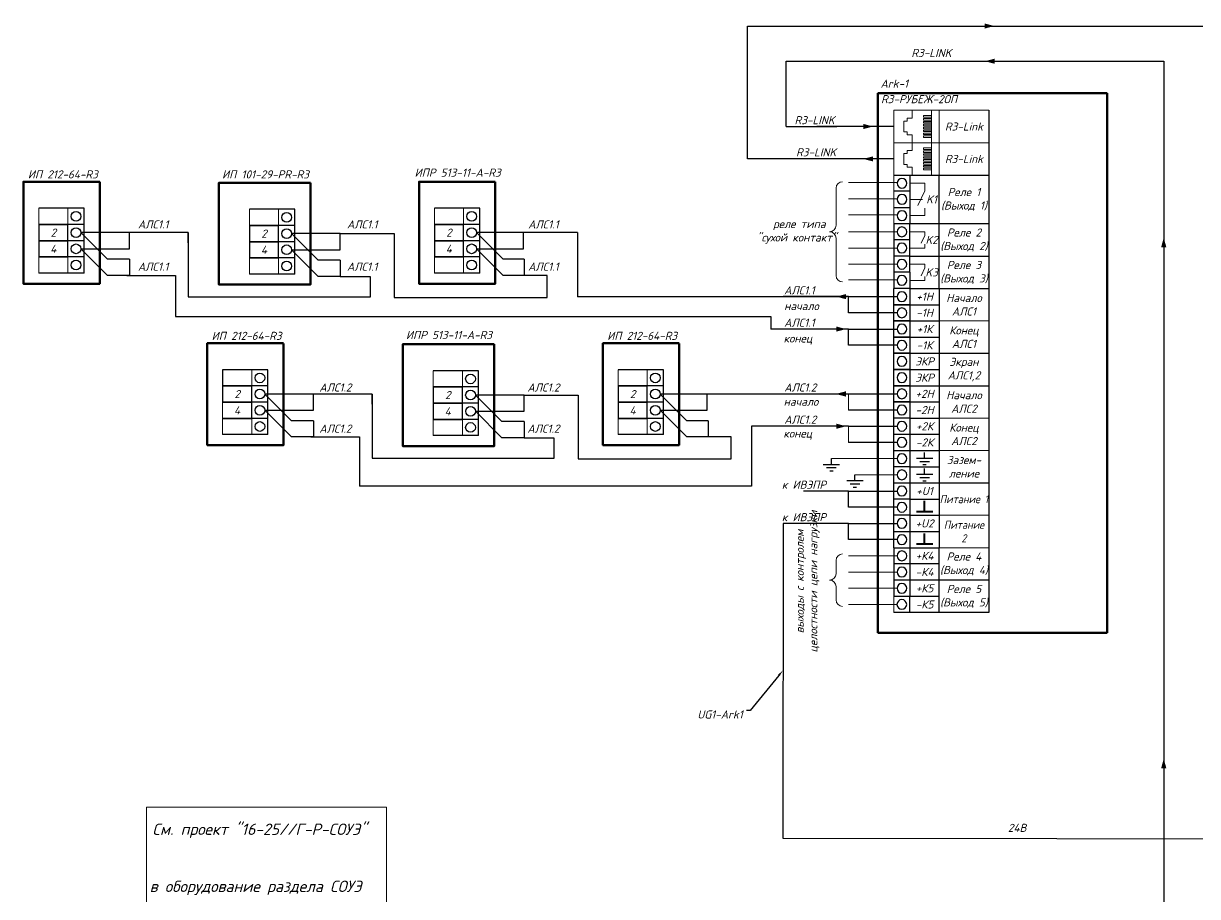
# Model space of a CAD drawing. Header units: millimetres. Extents: x -352922 to 707789, y -273589 to 355472.
# Drawn here: x 630600 to 666815, y -170007 to -143061 of the extents above; entities that cross this region are included whole.
import ezdxf
from ezdxf import colors
from ezdxf.entities.mleader import LeaderData, LeaderLine
from ezdxf.enums import TextEntityAlignment as Align
from ezdxf.math import Vec2, Vec3

# ---------------------------------------------------------------- set-up
doc = ezdxf.new("R2010")
doc.units = ezdxf.units.MM
doc.header["$LTSCALE"] = 0.5
doc.layers.get('0').update_dxf_attribs({"lineweight": 18})
doc.layers.add('00_RS485', color=30, linetype='Continuous')
for name, color, linetype, lineweight in [('13 СС_СОТС линии', 5, 'Continuous', 25), ('13_text', 250, 'Continuous', 15), ('Схемы подключ', 7, 'Continuous', 15)]:
    doc.layers.add(name, color=color, linetype=linetype, lineweight=lineweight)
doc.styles.add('ISOCPEUR', font='isocpeui.ttf', dxfattribs={"height": 250})
doc.linetypes.add('ограждение1', pattern='A,0.25,-0.1,[133,ltypeshp.shx,S=0.1,R=0,X=-0.1,Y=0],-0.1,1', length=1.45)

# ---------------------------------------------------------------- blocks, each defined once
blk = doc.blocks.new('разьем')
for p, q in [((0, -1000), (0, 0)), ((-753, -332), (-854, -332)), ((-854, -668), (-854, -333)), ((-600, -242), (-753, -242)), ((-753, -242), (-753, -332)), ((-600, 0), (-600, -242)), ((-254, -210), (-254, -163)), ((0, -163), (-254, -163)), ((0, -210), (-254, -210)), ((-254, -299), (-254, -253)), ((0, -253), (-254, -253)), ((0, -299), (-254, -299)), ((-254, -389), (-254, -343)), ((0, -343), (-254, -343)), ((-753, -668), (-854, -668)), ((-753, -758), (-753, -668)), ((0, -389), (-254, -389)), ((-254, -479), (-254, -432)), ((0, -432), (-254, -432)), ((0, -479), (-254, -479)), ((-254, -568), (-254, -522)), ((0, -522), (-254, -522)), ((0, -568), (-254, -568)), ((-254, -658), (-254, -612)), ((0, -612), (-254, -612)), ((0, -658), (-254, -658)), ((-254, -748), (-254, -701)), ((0, -701), (-254, -701)), ((-600, -758), (-753, -758)), ((-600, -1000), (-600, -758)), ((0, -748), (-254, -748)), ((-254, -838), (-254, -791)), ((0, -791), (-254, -791)), ((0, -838), (-254, -838))]:
    blk.add_line(p, q)

msp = doc.modelspace()

# ---------------------------------------------------------------- linework, layer by layer
at = {"transparency": 33554687}
for p, q in [((660375.01014, -145741.9103), (657444.54802, -145741.9103)), ((657444.54802, -146741.9103), (657444.54802, -145741.9103)), ((658845.48358, -147741.9103), (658845.48358, -145741.9103)), ((658672.10283, -146741.9103), (658012.53661, -146741.9103)), ((658845.48358, -146741.9103), (660374.81379, -146742.2105)), ((657444.74431, -149241.9103), (657444.54802, -147741.9103)), ((657548.8538, -147969.72631), (656048.8538, -147969.72631)), ((657947.20429, -147991.9103), (658405.68029, -147991.9103)), ((658405.68029, -148224.25041), (658405.68029, -147991.9103)), ((657548.8538, -148469.72631), (656048.8538, -148469.72631)), ((658405.68029, -148224.25041), (658183.3509, -148681.59415)), ((657947.20429, -148491.9103), (658327.01078, -148491.9103)), ((658405.68029, -148991.9103), (658405.68029, -148759.5702)), ((657548.8538, -148969.72631), (656048.8538, -148969.72631)), ((657947.20429, -148991.9103), (658405.68029, -148991.9103)), ((657545.87671, -149491.50207), (656045.87671, -149491.50207)), ((657945.87616, -149491.9103), (658404.35215, -149491.9103)), ((658404.35215, -149608.08036), (658404.35215, -149491.9103)), ((658404.35215, -149608.08036), (658288.40079, -149846.59866)), ((658407.00843, -149991.9103), (658407.00843, -149875.74025)), ((657545.87829, -149991.11075), (656045.87829, -149991.11075)), ((657948.53243, -149991.9103), (658407.00843, -149991.9103)), ((657545.87829, -150491.11075), (656045.87829, -150491.11075)), ((657945.87616, -150491.9103), (658404.35215, -150491.9103)), ((658404.35215, -150608.08036), (658288.40079, -150846.59866)), ((658404.35215, -150608.08036), (658404.35215, -150491.9103)), ((657548.65751, -150969.74594), (656048.65751, -150969.74594)), ((657948.53243, -150991.9103), (658407.00843, -150991.9103)), ((658407.00843, -150991.9103), (658407.00843, -150875.74025)), ((658846.94356, -152241.9103), (660374.59989, -152241.9435)), ((658846.87838, -155241.9103), (660374.5347, -155241.9435)), ((658846.87912, -156241.9103), (660374.51298, -156241.9435)), ((657545.94356, -156491.9103), (655522.5999, -156491.9103)), ((657545.74727, -156991.9103), (656248.17082, -156991.9103)), ((658846.48654, -158241.95596), (660374.46952, -158241.98916)), ((658846.87912, -159241.9103), (660374.44779, -159241.94349)), ((657545.55098, -159492.64192), (656045.55099, -159492.64192)), ((657545.74727, -159992.62229), (656045.74727, -159992.62229)), ((657545.74727, -160492.63537), (656045.74728, -160492.63537)), ((657445.94356, -160742.61574), (657445.94356, -161243.44382)), ((657545.94356, -160992.61574), (656045.94356, -160992.61574))]:
    msp.add_line(p, q, dxfattribs=at)
msp.add_lwpolyline([(657444.54802, -146741.9103), (658845.48358, -146741.9103), (658845.48358, -147741.9103), (657444.54802, -147741.9103)], close=True, dxfattribs=at)
for centre, start, end in [((655866.85634, -148143.82481), 90, 180), ((655466.85634, -149291.50207), 270, 0), ((655466.85634, -149691.50207), 0, 90), ((655866.85634, -150839.20633), 180, 270), ((655868.05559, -159634.06327), 90, 180), ((655468.05559, -160042.61574), 270, 0), ((655468.05559, -160442.61574), 0, 90), ((655868.05559, -160851.19439), 180, 270)]:
    msp.add_arc(centre, 200, start, end, dxfattribs=at)
at = {"transparency": 33554687, "extrusion": (0, 0, -1)}
for points in [[(-660247.60443, -143061.18409), (-660547.37202, -143140.29057), (-660247.60443, -143219.39705)], [(-660559.6966, -144305.75205), (-660259.92902, -144226.64557), (-660559.6966, -144147.53909)], [(-665694.49454, -149966.23916), (-665773.60102, -149666.47157), (-665852.7075, -149966.23916)], [(-665694.49454, -166045.67216), (-665773.60102, -165745.90457), (-665852.7075, -166045.67216)]]:
    msp.add_solid(points, dxfattribs=at)
at = {"layer": '00_RS485', "linetype": 'ограждение1', "lineweight": 25, "ltscale": 7, "transparency": 33554559}
for points in [[(652930.78281, -147243.34465), (652930.78281, -143140.29057), (694824.61002, -143140.29057), (694824.61002, -151392.07014)], [(654121.60802, -144226.64557), (665773.60102, -144226.64557), (665773.60102, -173847.64457), (638154.09302, -173847.64457)], [(654121.60802, -146241.61011), (654121.60802, -144226.64557)], [(654121.60802, -146241.61011), (655685.33969, -146241.61011)], [(655684.395, -147243.04415), (652930.78281, -147243.34465)]]:
    msp.add_lwpolyline(points, dxfattribs=at)
at = {"layer": '13 СС_СОТС линии', "color": 1, "lineweight": 25, "transparency": 33554687}
for p, q in [((633872.46385, -149516.81669), (632372.46385, -149516.81669)), ((632372.46385, -149516.83452), (633193.02562, -150337.3963)), ((635682.89513, -149516.81669), (633792.71121, -149516.81669)), ((633872.46385, -150016.81669), (633872.46385, -149516.81669)), ((635341.01381, -149516.81669), (633872.46385, -149516.81669)), ((635682.89513, -149827.66208), (635682.89513, -149516.81669)), ((640370.32797, -149546.81669), (638870.32797, -149546.81669)), ((638870.32797, -149546.81669), (639690.88974, -150367.37847)), ((640370.32796, -149546.81669), (642035.86472, -149546.81669)), ((640370.32797, -150046.81669), (640370.32797, -149546.81669)), ((647687.51772, -149516.81669), (644574.14185, -149516.81669)), ((644574.14185, -149516.83452), (645394.70362, -150337.3963)), ((632372.46385, -150016.81669), (633872.46385, -150016.81669)), ((632372.46385, -150016.81669), (633193.02562, -150837.37847)), ((638870.32797, -150046.79885), (639690.88974, -150867.36063)), ((638870.32797, -150046.81669), (640370.32797, -150046.81669)), ((644574.14185, -150016.81669), (646021.91072, -150016.81669)), ((644574.14185, -150016.81669), (645394.70362, -150837.37847)), ((633872.46385, -150337.37847), (633193.00779, -150337.37847)), ((633872.46385, -150337.37847), (633872.46385, -150837.37847)), ((640370.32797, -150367.36063), (639690.87191, -150367.36063)), ((640370.32797, -150367.36063), (640370.32797, -150867.36063)), ((646049.44472, -150337.37847), (645394.68579, -150337.37847)), ((633872.46385, -150837.37847), (633193.00779, -150837.37847)), ((633792.97194, -150837.37847), (635293.25292, -150837.37847)), ((640370.32797, -150867.36063), (639690.87191, -150867.36063)), ((640370.32796, -150867.36063), (641300.43042, -150867.36063)), ((646757.06872, -150837.37847), (645394.68579, -150837.37847)), ((655996.77592, -151499.97921), (647687.51772, -151499.97921)), ((656045.81171, -151491.9103), (654032.13524, -151491.9103)), ((656045.53074, -151491.9103), (657545.81171, -151491.9103)), ((656045.53074, -151991.9103), (656045.53074, -151491.9103)), ((657545.81171, -151991.9103), (656045.53074, -151991.9103)), ((656045.94356, -152491.9103), (653655.51602, -152491.9103)), ((656045.94356, -152991.9103), (656045.94356, -152491.9103)), ((656045.94356, -152491.9103), (657545.94356, -152491.9103)), ((657546.22454, -152991.9103), (656045.94356, -152991.9103)), ((639542.10985, -154499.97921), (638042.10985, -154499.97921)), ((638042.10985, -154499.99705), (638862.67162, -155320.55883)), ((641352.54113, -154499.97921), (639462.35721, -154499.97921)), ((639542.10985, -154999.97921), (639542.10985, -154499.97921)), ((641010.65981, -154499.97921), (639542.10985, -154499.97921)), ((641352.54113, -154810.8246), (641352.54113, -154499.97921)), ((646039.97397, -154529.97921), (644539.97397, -154529.97921)), ((644539.97397, -154529.97921), (645360.53574, -155350.54099)), ((646039.97396, -154529.97922), (647705.51072, -154529.97922)), ((646039.97397, -155029.97921), (646039.97397, -154529.97921)), ((656045.81171, -154499.97921), (650243.78785, -154499.97921)), ((650243.78785, -154499.99705), (651064.34962, -155320.55883)), ((638042.10985, -154999.97921), (639542.10985, -154999.97921)), ((638042.10985, -154999.97921), (638862.67162, -155820.54099)), ((650243.78785, -154999.97921), (651691.55672, -154999.97921)), ((650243.78785, -154999.97921), (651064.34962, -155820.54099)), ((639542.10985, -155320.54099), (638862.65379, -155320.54099)), ((639542.10985, -155320.54099), (639542.10985, -155820.54099)), ((644539.97397, -155029.96138), (645360.53574, -155850.52316)), ((644539.97397, -155029.97921), (646039.97397, -155029.97921)), ((646039.97397, -155350.52316), (645360.51791, -155350.52316)), ((646039.97397, -155350.52316), (646039.97397, -155850.52316)), ((651719.09072, -155320.54099), (651064.33179, -155320.54099)), ((656045.94356, -155491.9103), (653062.18172, -155491.9103)), ((639542.10985, -155820.54099), (638862.65379, -155820.54099)), ((639462.61794, -155820.54099), (640962.89892, -155820.54099)), ((646039.97397, -155850.52316), (645360.51791, -155850.52316)), ((646039.97396, -155850.52316), (646970.07642, -155850.52316)), ((652426.71472, -155820.54099), (651064.33179, -155820.54099))]:
    msp.add_line(p, q, dxfattribs=at)
at = {"layer": '13 СС_СОТС линии', "color": 84, "lineweight": 25, "transparency": 33554687}
for p, q in [((656045.67987, -157491.9103), (654661.05102, -157491.9103)), ((656045.61542, -157991.9103), (656045.61542, -157491.9103)), ((656045.61542, -157491.9103), (657545.81171, -157491.9103)), ((656045.67987, -157991.9103), (656045.67987, -157491.9103)), ((656045.81171, -157991.9103), (656045.81171, -157491.9103)), ((657545.81171, -157991.9103), (656045.61542, -157991.9103)), ((656045.67987, -158491.9103), (654032.06783, -158491.9103)), ((656045.61542, -158991.9103), (656045.61542, -158491.9103)), ((656045.61542, -158491.9103), (657545.81171, -158491.9103)), ((656045.67987, -158991.9103), (656045.67987, -158491.9103)), ((656045.81171, -158991.9103), (656045.81171, -158491.9103)), ((657545.81171, -158991.9103), (656045.61542, -158991.9103))]:
    msp.add_line(p, q, dxfattribs=at)
at = {"layer": '13 СС_СОТС линии', "color": 1, "lineweight": 25, "transparency": 33554687}
for points in [[(635682.89513, -149516.81669), (635682.89513, -151499.20097), (641300.43042, -151499.20097), (641300.43042, -150877.3053)], [(642035.86472, -149546.81669), (642035.86472, -151519.55015)], [(646021.91072, -150016.81669), (646021.91072, -149516.81669)], [(647687.51772, -149516.81669), (647687.51772, -151499.97921)], [(646049.44472, -150337.37847), (646049.44472, -150837.37847)], [(635293.25292, -150837.37847), (635293.25292, -152109.86657)], [(642035.86472, -151519.55015), (646757.06872, -151519.55015), (646757.06872, -150837.37847)], [(635293.25292, -152109.86657), (653658.29302, -152109.86657), (653658.29302, -152491.9103)], [(641352.54113, -154499.97921), (641352.54113, -156482.3635), (646970.07642, -156482.3635), (646970.07642, -155860.46783)], [(647705.51072, -154529.97922), (647705.51072, -156502.71268)], [(651691.55672, -154999.97921), (651691.55672, -154499.97921)], [(651719.09072, -155320.54099), (651719.09072, -155820.54099)], [(653062.18172, -155491.9103), (653062.18172, -157339.88115), (640962.89892, -157339.88115)], [(640962.89892, -155820.54099), (640962.89892, -157339.88115)], [(647705.51072, -156502.71268), (652426.71472, -156502.71268), (652426.71472, -155820.54099)]]:
    msp.add_lwpolyline(points, dxfattribs=at)
at = {"layer": '13 СС_СОТС линии', "color": 84, "lineweight": 25, "transparency": 33554687}
for points in [[(654032.06783, -158491.9103), (654019.31018, -168202.1771)], [(654019.29903, -168202.17708), (696306.96575, -168261.7744)]]:
    msp.add_lwpolyline(points, dxfattribs=at)
at = {"layer": 'Схемы подключ', "lineweight": 50, "transparency": 33554687}
msp.add_line((656957.93895, -145208.74052), (656957.93895, -161867.75593), dxfattribs=at)
at = {"layer": 'Схемы подключ', "color": 0, "lineweight": 25, "transparency": 33554687}
for p, q in [((657444.54802, -146240.60417), (655067.39734, -146240.60417)), ((657445.30917, -147242.85199), (655684.395, -147243.04415))]:
    msp.add_line(p, q, dxfattribs=at)
at = {"layer": 'Схемы подключ', "transparency": 33554687}
for p, q in [((655666.85634, -149291.50207), (655666.85634, -148143.82481)), ((631071.81202, -148766.79885), (631071.81202, -149266.79885)), ((631971.93746, -148766.79885), (631971.93746, -149266.79885)), ((637569.93687, -148796.79885), (637569.93687, -149296.79885)), ((638470.06232, -148796.79885), (638470.06232, -149296.79885)), ((643273.49002, -148766.79885), (643273.49002, -149266.79885)), ((644173.61546, -148766.79885), (644173.61546, -149266.79885)), ((655666.85634, -149691.50207), (655666.85634, -150839.20633)), ((631071.81202, -150266.79885), (631071.81202, -150766.79885)), ((631971.93746, -150266.79885), (631971.93746, -150766.79885)), ((643273.49002, -150266.79885), (643273.49002, -150766.79885)), ((644173.61546, -150266.79885), (644173.61546, -150766.79885)), ((637569.93687, -150296.79885), (637569.93687, -150796.79885)), ((638470.06232, -150296.79885), (638470.06232, -150796.79885)), ((656045.81171, -151991.9103), (656045.81171, -151491.9103)), ((637641.58346, -153749.96138), (637641.58346, -154249.96138)), ((643239.58287, -153779.96138), (643239.58287, -154279.96138)), ((644139.70832, -153779.96138), (644139.70832, -154279.96138)), ((648943.13602, -153749.96138), (648943.13602, -154249.96138)), ((649843.26146, -153749.96138), (649843.26146, -154249.96138)), ((636741.45802, -154452.51785), (636741.45802, -155749.96138)), ((656045.81171, -154991.9103), (656045.81171, -154491.9103)), ((637641.58346, -155249.96138), (637641.58346, -155749.96138)), ((643239.58287, -155279.96138), (643239.58287, -155779.96138)), ((644139.70832, -155279.96138), (644139.70832, -155779.96138)), ((648943.13602, -155249.96138), (648943.13602, -155749.96138)), ((649843.26146, -155249.96138), (649843.26146, -155749.96138)), ((655668.05559, -160042.61574), (655668.05559, -159634.06327)), ((655668.05559, -160442.61574), (655668.05559, -160851.19439))]:
    msp.add_line(p, q, dxfattribs=at)
at = {"layer": 'Схемы подключ', "color": 1, "lineweight": 25, "transparency": 33554687}
for p, q in [((656045.53074, -154491.9103), (657545.81171, -154491.9103)), ((657545.81171, -154991.9103), (656045.53074, -154991.9103)), ((656045.94356, -155491.9103), (657545.94356, -155491.9103)), ((657545.94356, -155991.9103), (656045.66258, -155991.9103))]:
    msp.add_line(p, q, dxfattribs=at)
at = {"layer": 'Схемы подключ', "color": 1, "transparency": 33554687}
for p, q in [((656045.53074, -154991.9103), (656045.53074, -154491.9103)), ((656045.94356, -155991.9103), (656045.94356, -155491.9103))]:
    msp.add_line(p, q, dxfattribs=at)
at = {"layer": 'Схемы подключ', "lineweight": 50, "transparency": 33554687}
for points in [[(656957.93895, -145208.74052), (664024.19968, -145208.74052)], [(664024.19968, -145208.74052), (664024.22474, -161867.75593)], [(632952.07275, -147946.87847), (630599.91372, -147946.87847), (630599.91372, -151092.36815), (632952.07275, -151092.36815), (632952.07275, -147950.94469)], [(639450.1976, -147976.87847), (636629.91372, -147976.87847), (636629.91372, -151122.36815), (639450.1976, -151122.36815), (639450.1976, -147980.94469)], [(645153.75075, -147946.87847), (642801.59172, -147946.87847), (642801.59172, -151092.36815), (645153.75075, -151092.36815), (645153.75075, -147950.94469)], [(638621.71875, -152930.04099), (636269.55972, -152930.04099), (636269.55972, -156075.53068), (638621.71875, -156075.53068), (638621.71875, -152934.10722)], [(645119.8436, -152960.04099), (642299.55972, -152960.04099), (642299.55972, -156105.53068), (645119.8436, -156105.53068), (645119.8436, -152964.10722)], [(650823.39675, -152930.04099), (648471.23772, -152930.04099), (648471.23772, -156075.53068), (650823.39675, -156075.53068), (650823.39675, -152934.10722)], [(664023.32692, -161867.75593), (656957.93895, -161867.75593)]]:
    msp.add_lwpolyline(points, dxfattribs=at)
at = {"layer": 'Схемы подключ', "color": 0, "lineweight": 25, "transparency": 33554687}
for points in [[(660375.01014, -145741.9103), (660374.81385, -146741.9103)], [(660374.81385, -146741.9103), (660374.61756, -147741.9103)], [(657444.54802, -147741.9103), (657945.87616, -147741.9103)], [(657945.87616, -147741.9103), (658846.81171, -147741.9103)], [(657947.20429, -148241.9103), (657947.20429, -147741.9103)], [(658846.81171, -149241.9103), (658846.81171, -147741.9103)], [(658846.81171, -147741.9103), (660374.62162, -147741.9103)], [(660374.62162, -147741.9103), (660380.28078, -161241.78321)], [(657947.20429, -148241.9103), (657445.87616, -148241.9103)], [(657947.20429, -148741.9103), (657947.20429, -148241.9103)], [(632472.1982, -148766.79885), (631071.81202, -148766.79885)], [(632472.1982, -149266.79885), (632472.1982, -148766.79885)], [(638970.32305, -148796.79885), (637569.93687, -148796.79885)], [(638970.32305, -149296.79885), (638970.32305, -148796.79885)], [(644673.8762, -148766.79885), (643273.49002, -148766.79885)], [(644673.8762, -149266.79885), (644673.8762, -148766.79885)], [(657445.87616, -148741.9103), (657947.20429, -148741.9103)], [(657947.20429, -149241.9103), (657947.20429, -148741.9103)], [(631071.81202, -149266.79885), (631071.81202, -150266.79885)], [(631971.81202, -149266.79885), (631071.81202, -149266.79885)], [(631072.07275, -149266.79885), (631972.07275, -149266.79885)], [(631971.81202, -149766.79885), (631971.81202, -149266.79885)], [(632472.07275, -149266.79885), (631971.81202, -149266.79885)], [(632472.33348, -149266.79885), (631972.07275, -149266.79885)], [(631972.07275, -149766.79885), (631972.07275, -149266.79885)], [(632472.07275, -149766.79885), (632472.07275, -149266.79885)], [(632472.33348, -149766.79885), (632472.33348, -149266.79885)], [(637569.93687, -149296.79885), (637569.93687, -149796.79885)], [(638469.93687, -149296.79885), (637569.93687, -149296.79885)], [(637570.1976, -149296.79885), (638470.1976, -149296.79885)], [(638469.93687, -149796.79885), (638469.93687, -149296.79885)], [(638970.1976, -149296.79885), (638469.93687, -149296.79885)], [(638970.45833, -149296.79885), (638470.1976, -149296.79885)], [(638470.1976, -149796.79885), (638470.1976, -149296.79885)], [(638970.1976, -149796.79885), (638970.1976, -149296.79885)], [(638970.45833, -149796.79885), (638970.45833, -149296.79885)], [(643273.49002, -149266.79885), (643273.49002, -150266.79885)], [(644173.49002, -149266.79885), (643273.49002, -149266.79885)], [(643273.75075, -149266.79885), (644173.75075, -149266.79885)], [(644173.49002, -149766.79885), (644173.49002, -149266.79885)], [(644673.75075, -149266.79885), (644173.49002, -149266.79885)], [(644674.01148, -149266.79885), (644173.75075, -149266.79885)], [(644173.75075, -149766.79885), (644173.75075, -149266.79885)], [(644673.75075, -149766.79885), (644673.75075, -149266.79885)], [(644674.01148, -149766.79885), (644674.01148, -149266.79885)], [(660375.42129, -149241.9103), (657444.74431, -149241.9103)], [(657445.87616, -149241.9103), (657445.87616, -149741.9103)], [(657945.87616, -149741.9103), (657945.87616, -149241.9103)], [(658846.81171, -150241.9103), (658846.81171, -149241.9103)], [(631071.81202, -149766.79885), (631971.81202, -149766.79885)], [(631072.07275, -149766.79885), (631972.07275, -149766.79885)], [(631972.33348, -149766.79885), (631072.33348, -149766.79885)], [(632472.07275, -149766.79885), (631971.81202, -149766.79885)], [(632472.33348, -149766.79885), (631972.07275, -149766.79885)], [(631972.33348, -150266.79885), (631972.33348, -149766.79885)], [(632472.59421, -149766.79885), (631972.33348, -149766.79885)], [(632472.59421, -150266.79885), (632472.59421, -149766.79885)], [(637569.93687, -149796.79885), (638469.93687, -149796.79885)], [(637570.1976, -149796.79885), (638470.1976, -149796.79885)], [(637570.45833, -149796.79885), (637570.45833, -150296.79885)], [(638470.45833, -149796.79885), (637570.45833, -149796.79885)], [(638970.1976, -149796.79885), (638469.93687, -149796.79885)], [(638970.45833, -149796.79885), (638470.1976, -149796.79885)], [(638470.45833, -150296.79885), (638470.45833, -149796.79885)], [(638970.71907, -149796.79885), (638470.45833, -149796.79885)], [(638970.71907, -150296.79885), (638970.71907, -149796.79885)], [(643273.49002, -149766.79885), (644173.49002, -149766.79885)], [(643273.75075, -149766.79885), (644173.75075, -149766.79885)], [(644174.01148, -149766.79885), (643274.01148, -149766.79885)], [(644673.75075, -149766.79885), (644173.49002, -149766.79885)], [(644674.01148, -149766.79885), (644173.75075, -149766.79885)], [(644174.01148, -150266.79885), (644174.01148, -149766.79885)], [(644674.27221, -149766.79885), (644174.01148, -149766.79885)], [(644674.27221, -150266.79885), (644674.27221, -149766.79885)], [(657945.87616, -149741.9103), (657445.87616, -149741.9103)], [(657445.87616, -149741.9103), (657445.87616, -150241.9103)], [(657945.87616, -149741.9103), (657445.87616, -149741.9103)], [(657945.87616, -150241.9103), (657945.87616, -149741.9103)], [(631972.07275, -150266.79885), (631072.07275, -150266.79885)], [(631072.33348, -150266.79885), (631972.33348, -150266.79885)], [(632472.33348, -150266.79885), (631972.07275, -150266.79885)], [(632472.59421, -150266.79885), (631972.33348, -150266.79885)], [(632472.1982, -150766.79885), (632472.1982, -150266.79885)], [(644173.75075, -150266.79885), (643273.75075, -150266.79885)], [(643274.01148, -150266.79885), (644174.01148, -150266.79885)], [(644674.01148, -150266.79885), (644173.75075, -150266.79885)], [(644674.27221, -150266.79885), (644174.01148, -150266.79885)], [(644673.8762, -150766.79885), (644673.8762, -150266.79885)], [(657445.87616, -150241.9103), (657445.87616, -150741.9103)], [(657945.87616, -150241.9103), (657445.87616, -150241.9103)], [(657945.87616, -150241.9103), (660375.82625, -150241.9103)], [(657945.87616, -150741.9103), (657945.87616, -150241.9103)], [(658846.81171, -151241.9103), (658846.81171, -150241.9103)], [(638470.1976, -150296.79885), (637570.1976, -150296.79885)], [(637570.45833, -150296.79885), (638470.45833, -150296.79885)], [(638970.45833, -150296.79885), (638470.1976, -150296.79885)], [(638970.71907, -150296.79885), (638470.45833, -150296.79885)], [(638970.32305, -150796.79885), (638970.32305, -150296.79885)], [(632472.1982, -150766.79885), (631071.81202, -150766.79885)], [(638970.32305, -150796.79885), (637569.93687, -150796.79885)], [(644673.8762, -150766.79885), (643273.49002, -150766.79885)], [(657945.87616, -150741.9103), (657445.87616, -150741.9103)], [(657445.87616, -150741.9103), (657445.87616, -151241.9103)], [(657945.87616, -150741.9103), (657445.87616, -150741.9103)], [(657947.20429, -151241.9103), (657947.20429, -150741.9103)], [(657945.67987, -151241.9103), (657445.74727, -151241.9103)], [(657445.74727, -151741.91396), (657445.74727, -151241.9103)], [(657947.20429, -151241.9103), (657445.87616, -151241.9103)], [(657945.67987, -151241.9103), (658846.61542, -151241.9103)], [(657945.87616, -151241.9103), (657945.87616, -151741.9103)], [(658846.61542, -151241.9103), (660374.62162, -151241.9103)], [(658846.61542, -151241.9103), (658846.61542, -151741.9103)], [(658846.81171, -151241.9103), (660047.26874, -151241.9103)], [(657945.81171, -151741.9103), (657445.74727, -151741.9103)], [(657445.74727, -152241.9103), (657445.74727, -151741.91396)], [(657445.87616, -151741.9103), (657945.87616, -151741.9103)], [(657446.008, -151741.9103), (657946.008, -151741.9103)], [(657945.81171, -151741.9103), (658846.74727, -151741.9103)], [(657945.87616, -151741.9103), (658846.61542, -151741.9103)], [(657946.008, -151741.9103), (657946.008, -152241.9103)], [(657946.008, -151741.9103), (658846.94356, -151741.9103)], [(658846.74727, -151741.9103), (658846.74727, -152241.9103)], [(657445.74727, -152741.9143), (657445.74727, -152241.9103)], [(657945.81171, -152241.9103), (657445.74727, -152241.9103)], [(657446.008, -152241.9103), (657946.008, -152241.9103)], [(657945.81171, -152241.9103), (658846.74727, -152241.9103)], [(657946.008, -152241.9103), (658846.74727, -152241.9103)], [(657946.008, -152241.9103), (657946.008, -152741.9103)], [(657946.008, -152241.9103), (658846.94356, -152241.9103)], [(658846.74727, -152241.9103), (658846.74727, -152741.9103)], [(657445.7309, -153241.9103), (657445.74727, -152741.9143)], [(657945.81171, -152741.9103), (657445.74727, -152741.9103)], [(657446.008, -152741.9103), (657946.008, -152741.9103)], [(657945.81171, -152741.9103), (658846.74727, -152741.9103)], [(657946.008, -152741.9103), (658846.74727, -152741.9103)], [(657946.008, -152741.9103), (657946.008, -153241.9103)], [(657946.008, -152741.9103), (658846.94356, -152741.9103)], [(658846.74727, -152741.9103), (658846.74727, -153241.9103)], [(657445.74727, -153741.91131), (657445.74727, -153241.9103)], [(657945.81171, -153241.9103), (657445.74727, -153241.9103)], [(657446.008, -153241.9103), (657946.008, -153241.9103)], [(657945.81171, -153241.9103), (658846.74727, -153241.9103)], [(657946.008, -153241.9103), (658846.74727, -153241.9103)], [(657946.008, -153241.9103), (657946.008, -153741.9103)], [(657946.008, -153241.9103), (660374.57816, -153241.94044)], [(658846.74727, -153241.9103), (658846.74727, -153741.9103)], [(636741.45802, -153749.96138), (636741.45802, -154749.96138)], [(638141.8442, -153749.96138), (636741.45802, -153749.96138)], [(638141.8442, -154249.96138), (638141.8442, -153749.96138)], [(644639.96905, -153779.96138), (643239.58287, -153779.96138)], [(644639.96905, -154279.96138), (644639.96905, -153779.96138)], [(650343.5222, -153749.96138), (648943.13602, -153749.96138)], [(650343.5222, -154249.96138), (650343.5222, -153749.96138)], [(657445.74727, -153741.9103), (657946.008, -153741.9103)], [(657945.81171, -153741.9103), (657445.74727, -153741.9103)], [(657445.74727, -154241.9103), (657445.74727, -153741.91131)], [(657945.81171, -153741.9103), (658846.55098, -153741.9103)], [(657945.81171, -153741.9103), (657945.81171, -154241.9103)], [(657946.008, -153741.9103), (658846.74727, -153741.9103)], [(658846.55098, -153741.9103), (658846.55098, -154241.9103)], [(637641.45802, -154249.96138), (636741.45802, -154249.96138)], [(636741.71875, -154249.96138), (637641.71875, -154249.96138)], [(637641.45802, -154749.96138), (637641.45802, -154249.96138)], [(638141.71875, -154249.96138), (637641.45802, -154249.96138)], [(638141.97948, -154249.96138), (637641.71875, -154249.96138)], [(637641.71875, -154749.96138), (637641.71875, -154249.96138)], [(638141.71875, -154749.96138), (638141.71875, -154249.96138)], [(638141.97948, -154749.96138), (638141.97948, -154249.96138)], [(648943.13602, -154249.96138), (648943.13602, -155249.96138)], [(649843.13602, -154249.96138), (648943.13602, -154249.96138)], [(648943.39675, -154249.96138), (649843.39675, -154249.96138)], [(649843.13602, -154749.96138), (649843.13602, -154249.96138)], [(650343.39675, -154249.96138), (649843.13602, -154249.96138)], [(650343.65748, -154249.96138), (649843.39675, -154249.96138)], [(649843.39675, -154749.96138), (649843.39675, -154249.96138)], [(650343.39675, -154749.96138), (650343.39675, -154249.96138)], [(650343.65748, -154749.96138), (650343.65748, -154249.96138)], [(657445.74727, -154741.9103), (657445.74727, -154241.9103)], [(657945.61542, -154241.9103), (657445.74727, -154241.9103)], [(657445.81171, -154241.9103), (657945.81171, -154241.9103)], [(657945.61542, -154241.9103), (660374.55643, -154241.9103)], [(657945.81171, -154241.9103), (658846.55098, -154241.9103)], [(657945.81171, -154241.9103), (657945.81171, -154741.9103)], [(657945.81171, -154241.9103), (658846.74727, -154241.9103)], [(658846.55098, -154241.9103), (658846.55098, -154741.9103)], [(643239.58287, -154279.96138), (643239.58287, -154779.96138)], [(644139.58287, -154279.96138), (643239.58287, -154279.96138)], [(643239.8436, -154279.96138), (644139.8436, -154279.96138)], [(644139.58287, -154779.96138), (644139.58287, -154279.96138)], [(644639.8436, -154279.96138), (644139.58287, -154279.96138)], [(644640.10433, -154279.96138), (644139.8436, -154279.96138)], [(644139.8436, -154779.96138), (644139.8436, -154279.96138)], [(644639.8436, -154779.96138), (644639.8436, -154279.96138)], [(644640.10433, -154779.96138), (644640.10433, -154279.96138)], [(636741.45802, -154749.96138), (637641.45802, -154749.96138)], [(636741.71875, -154749.96138), (637641.71875, -154749.96138)], [(637641.97948, -154749.96138), (636741.97948, -154749.96138)], [(638141.71875, -154749.96138), (637641.45802, -154749.96138)], [(638141.97948, -154749.96138), (637641.71875, -154749.96138)], [(637641.97948, -155249.96138), (637641.97948, -154749.96138)], [(638142.24021, -154749.96138), (637641.97948, -154749.96138)], [(638142.24021, -155249.96138), (638142.24021, -154749.96138)], [(643239.58287, -154779.96138), (644139.58287, -154779.96138)], [(643239.8436, -154779.96138), (644139.8436, -154779.96138)], [(643240.10433, -154779.96138), (643240.10433, -155279.96138)], [(644140.10433, -154779.96138), (643240.10433, -154779.96138)], [(644639.8436, -154779.96138), (644139.58287, -154779.96138)], [(644640.10433, -154779.96138), (644139.8436, -154779.96138)], [(644140.10433, -155279.96138), (644140.10433, -154779.96138)], [(644640.36507, -154779.96138), (644140.10433, -154779.96138)], [(644640.36507, -155279.96138), (644640.36507, -154779.96138)], [(648943.13602, -154749.96138), (649843.13602, -154749.96138)], [(648943.39675, -154749.96138), (649843.39675, -154749.96138)], [(649843.65748, -154749.96138), (648943.65748, -154749.96138)], [(650343.39675, -154749.96138), (649843.13602, -154749.96138)], [(650343.65748, -154749.96138), (649843.39675, -154749.96138)], [(649843.65748, -155249.96138), (649843.65748, -154749.96138)], [(650343.91821, -154749.96138), (649843.65748, -154749.96138)], [(650343.91821, -155249.96138), (650343.91821, -154749.96138)], [(657945.74727, -154741.9103), (657445.74727, -154741.9103)], [(657445.74727, -155241.9103), (657445.74727, -154741.9103)], [(657945.81171, -154741.9103), (657445.81171, -154741.9103)], [(657445.94356, -154741.9103), (657945.94356, -154741.9103)], [(657945.74727, -154741.9103), (658846.68283, -154741.9103)], [(657945.81171, -154741.9103), (658846.55098, -154741.9103)], [(657945.94356, -154741.9103), (658846.87912, -154741.9103)], [(657945.94356, -154741.9103), (657945.94356, -155241.9103)], [(658846.68283, -154741.9103), (658846.68283, -155241.9103)], [(637641.71875, -155249.96138), (636741.71875, -155249.96138)], [(636741.97948, -155249.96138), (637641.97948, -155249.96138)], [(638141.97948, -155249.96138), (637641.71875, -155249.96138)], [(638142.24021, -155249.96138), (637641.97948, -155249.96138)], [(638141.8442, -155749.96138), (638141.8442, -155249.96138)], [(644139.8436, -155279.96138), (643239.8436, -155279.96138)], [(643240.10433, -155279.96138), (644140.10433, -155279.96138)], [(644640.10433, -155279.96138), (644139.8436, -155279.96138)], [(644640.36507, -155279.96138), (644140.10433, -155279.96138)], [(644639.96905, -155779.96138), (644639.96905, -155279.96138)], [(649843.39675, -155249.96138), (648943.39675, -155249.96138)], [(648943.65748, -155249.96138), (649843.65748, -155249.96138)], [(650343.65748, -155249.96138), (649843.39675, -155249.96138)], [(650343.91821, -155249.96138), (649843.65748, -155249.96138)], [(650343.5222, -155749.96138), (650343.5222, -155249.96138)], [(657945.74727, -155241.9103), (657445.74727, -155241.9103)], [(657445.74727, -155741.9103), (657445.74727, -155241.9103)], [(657945.94356, -155241.9103), (657445.94356, -155241.9103)], [(657945.74727, -155241.9103), (658846.68283, -155241.9103)], [(657945.94356, -155241.9103), (658846.87912, -155241.9103)], [(657945.94356, -155241.9103), (657945.94356, -155741.9103)], [(657945.94356, -155241.9103), (658846.68283, -155241.9103)], [(658846.68283, -155241.9103), (658846.68283, -155741.9103)], [(638141.8442, -155749.96138), (636741.45802, -155749.96138)], [(644639.96905, -155779.96138), (643239.58287, -155779.96138)], [(650343.5222, -155749.96138), (648943.13602, -155749.96138)], [(657445.74727, -156241.9103), (657445.74727, -155741.9103)], [(657445.94356, -155741.9103), (657945.94356, -155741.9103)], [(657945.94356, -155741.9103), (658846.68283, -155741.9103)], [(657945.94356, -155741.9103), (657945.94356, -156241.9103)], [(657945.94356, -155741.9103), (658846.87912, -155741.9103)], [(658846.68283, -155741.9103), (658846.68283, -156241.9103)], [(657445.94356, -156741.9103), (657445.74727, -156241.9103)], [(657445.94356, -156241.9103), (657945.94356, -156241.9103)], [(657945.94356, -156241.9103), (658846.68283, -156241.9103)], [(657945.94356, -156241.9103), (657945.94356, -156741.9103)], [(658395.73699, -156486.06835), (658395.73699, -156299.06835)], [(658846.68283, -156241.9103), (658846.68283, -156741.9103)], [(655772.5999, -156678.9103), (655272.5999, -156678.9103)], [(655672.5999, -156778.9103), (655372.5999, -156778.9103)], [(655522.5999, -156678.9103), (655522.5999, -156491.9103)], [(657945.74727, -156741.9103), (657445.74727, -156741.9103)], [(657445.74727, -157241.9103), (657445.74727, -156741.9103)], [(657945.74727, -156741.9103), (658846.48654, -156741.9103)], [(657945.74727, -156741.9103), (657945.74727, -157241.9103)], [(658645.73699, -156486.06835), (658145.73699, -156486.06835)], [(658545.73699, -156586.06835), (658245.73699, -156586.06835)], [(658445.73699, -156686.06835), (658345.73699, -156686.06835)], [(658395.73699, -156986.06835), (658395.73699, -156799.06835)], [(658846.48654, -156741.9103), (658846.48654, -157241.9103)], [(655572.5999, -156878.9103), (655472.5999, -156878.9103)], [(656248.17082, -157178.9103), (656248.17082, -156991.9103)], [(658645.73699, -156986.06835), (658145.73699, -156986.06835)], [(658545.73699, -157086.06835), (658245.73699, -157086.06835)], [(656498.17082, -157178.9103), (655998.17082, -157178.9103)], [(656398.17082, -157278.9103), (656098.17082, -157278.9103)], [(656298.17082, -157378.9103), (656198.17082, -157378.9103)], [(657445.74727, -157241.9103), (657945.74727, -157241.9103)], [(657445.81171, -157741.9103), (657445.74727, -157241.9103)], [(657445.81171, -157241.9103), (657945.81171, -157241.9103)], [(657945.74727, -157241.9103), (658846.48654, -157241.9103)], [(657945.81171, -157241.9103), (657945.81171, -157741.9103)], [(658445.73699, -157186.06835), (658345.73699, -157186.06835)], [(658846.48654, -157241.95596), (660374.49125, -157241.95596)], [(658846.55098, -157241.9103), (658846.55098, -157741.9103)], [(657945.81171, -157741.9103), (657445.81171, -157741.9103)], [(657445.94356, -158241.9103), (657445.94356, -157741.9103)], [(657945.81171, -157741.9103), (658846.55098, -157741.9103)], [(657945.94356, -157741.9103), (657945.94356, -158241.9103)], [(658846.68283, -157741.9103), (658846.68283, -158241.9103)], [(657445.74727, -158741.9103), (657445.94356, -158241.9103)], [(657945.74727, -158241.9103), (657445.94356, -158241.9103)], [(657945.94356, -158241.9103), (658846.87912, -158241.9103)], [(657945.94356, -158241.9103), (657945.94356, -158741.9103)], [(658846.68283, -158241.9103), (658846.68283, -158741.9103)], [(657445.74727, -159241.9103), (657445.74727, -158741.9103)], [(657445.94356, -158741.9103), (657945.94356, -158741.9103)], [(657945.94356, -158741.9103), (658846.68283, -158741.9103)], [(657945.94356, -158741.9103), (657945.94356, -159241.9103)], [(657945.94356, -158741.9103), (658846.87912, -158741.9103)], [(658846.68283, -158741.9103), (658846.68283, -159241.9103)], [(657445.74727, -159241.9103), (657945.94356, -159241.9103)], [(657445.94356, -159241.9103), (657445.94356, -159742.61574)], [(657945.94356, -159241.9103), (658846.68283, -159241.9103)], [(657947.07541, -159742.61574), (657947.07541, -159242.61574)], [(658846.87912, -161242.61574), (658846.87912, -159242.61574)], [(657445.94356, -159742.61574), (657445.94356, -160242.61574)], [(658846.87912, -159742.61574), (657445.94356, -159742.61574)], [(657947.07525, -160242.33225), (657947.07541, -159742.61574)], [(657445.94356, -160242.61574), (657445.94356, -160742.61574)], [(660374.47883, -160240.95853), (657446.13985, -160242.61574)], [(657947.07541, -160742.61574), (657947.07541, -160242.33225)], [(657945.94356, -160742.61574), (657445.94356, -160742.61574)], [(658846.87912, -160742.61574), (657445.94356, -160742.61574)], [(657945.94356, -161242.61574), (657945.94356, -160742.61574)], [(660373.34698, -161241.78714), (657445.94356, -161243.44382)]]:
    msp.add_lwpolyline(points, dxfattribs=at)
for points in [[(657847.20429, -147991.9103, 1), (657547.20429, -147991.9103, 1)], [(657847.20429, -148491.9103, 1), (657547.20429, -148491.9103, 1)], [(657847.20429, -148991.9103, 1), (657547.20429, -148991.9103, 1)], [(632372.06783, -149016.79885, -1), (632072.06783, -149016.79885, -1)], [(638870.19268, -149046.79885, -1), (638570.19268, -149046.79885, -1)], [(644573.74583, -149016.79885, -1), (644273.74583, -149016.79885, -1)], [(632371.94238, -149516.79885, -1), (632071.94238, -149516.79885, -1)], [(638870.06723, -149546.79885, -1), (638570.06723, -149546.79885, -1)], [(644573.62038, -149516.79885, -1), (644273.62038, -149516.79885, -1)], [(657845.87616, -149491.9103, 1), (657545.87616, -149491.9103, 1)], [(632372.46385, -150016.79885, -1), (632072.46385, -150016.79885, -1)], [(638870.5887, -150046.79885, -1), (638570.5887, -150046.79885, -1)], [(644574.14185, -150016.79885, -1), (644274.14185, -150016.79885, -1)], [(657845.87616, -149991.9103, 1), (657545.87616, -149991.9103, 1)], [(632372.06783, -150516.79885, -1), (632072.06783, -150516.79885, -1)], [(638870.19268, -150546.79885, -1), (638570.19268, -150546.79885, -1)], [(644573.74583, -150516.79885, -1), (644273.74583, -150516.79885, -1)], [(657845.87616, -150491.9103, 1), (657545.87616, -150491.9103, 1)], [(657845.87616, -150991.9103, 1), (657545.87616, -150991.9103, 1)], [(657545.87616, -151491.9103, 1), (657845.87616, -151491.9103, 1)], [(657546.008, -151991.9103, 1), (657846.008, -151991.9103, 1)], [(657546.008, -152491.9103, 1), (657846.008, -152491.9103, 1)], [(657546.008, -152991.9103, 1), (657846.008, -152991.9103, 1)], [(657546.008, -153491.9103, 1), (657846.008, -153491.9103, 1)], [(638041.71383, -153999.96138, -1), (637741.71383, -153999.96138, -1)], [(644539.83868, -154029.96138, -1), (644239.83868, -154029.96138, -1)], [(650243.39183, -153999.96138, -1), (649943.39183, -153999.96138, -1)], [(657545.81171, -153991.9103, 1), (657845.81171, -153991.9103, 1)], [(638041.58838, -154499.96138, -1), (637741.58838, -154499.96138, -1)], [(644539.71323, -154529.96138, -1), (644239.71323, -154529.96138, -1)], [(650243.26638, -154499.96138, -1), (649943.26638, -154499.96138, -1)], [(657545.81171, -154491.9103, 1), (657845.81171, -154491.9103, 1)], [(638042.10985, -154999.96138, -1), (637742.10985, -154999.96138, -1)], [(644540.2347, -155029.96138, -1), (644240.2347, -155029.96138, -1)], [(650243.78785, -154999.96138, -1), (649943.78785, -154999.96138, -1)], [(657545.94356, -154991.9103, 1), (657845.94356, -154991.9103, 1)], [(638041.71383, -155499.96138, -1), (637741.71383, -155499.96138, -1)], [(650243.39183, -155499.96138, -1), (649943.39183, -155499.96138, -1)], [(657545.94356, -155491.9103, 1), (657845.94356, -155491.9103, 1)], [(644539.83868, -155529.96138, -1), (644239.83868, -155529.96138, -1)], [(657545.94356, -155991.9103, 1), (657845.94356, -155991.9103, 1)], [(657545.94356, -156491.9103, 1), (657845.94356, -156491.9103, 1)], [(657545.74727, -156991.9103, 1), (657845.74727, -156991.9103, 1)], [(657545.81171, -157491.9103, 1), (657845.81171, -157491.9103, 1)], [(657545.94356, -157991.9103, 1), (657845.94356, -157991.9103, 1)], [(657545.94356, -158491.9103, 1), (657845.94356, -158491.9103, 1)], [(657545.94356, -158991.9103, 1), (657845.94356, -158991.9103, 1)], [(657845.94356, -159492.61574, 1), (657545.94356, -159492.61574, 1)], [(657845.94356, -159992.61574, 1), (657545.94356, -159992.61574, 1)], [(657845.94356, -160492.61574, 1), (657545.94356, -160492.61574, 1)], [(657844.81171, -160992.61574, 1), (657544.81171, -160992.61574, 1)]]:
    msp.add_lwpolyline(points, format="xyb", close=True, dxfattribs=at)
at = {"layer": 'Схемы подключ', "color": 0, "lineweight": 40, "transparency": 33554687}
for points in [[(658395.68126, -158133.76338), (658395.73699, -157799.06835)], [(658645.68126, -158133.76338), (658145.68126, -158133.76338)], [(658395.68126, -159133.76338), (658395.73699, -158799.06835)], [(658645.68126, -159133.76338), (658145.68126, -159133.76338)]]:
    msp.add_lwpolyline(points, dxfattribs=at)
at = {"layer": 'Схемы подключ', "transparency": 33554687}
msp.add_lwpolyline([(634389.59702, -170819.79957), (641801.52202, -170819.79957), (641801.52202, -167252.23257), (634389.59702, -167252.23257)], close=True, dxfattribs=at)
at = {"layer": 'Схемы подключ', "linetype": 'Continuous', "transparency": 33554687, "extrusion": (0, 0, -1)}
for points in [[(-656507.58863, -146319.71064), (-656807.35621, -146240.60417), (-656507.58863, -146161.49769)], [(-656507.8696, -146319.71064), (-656807.63719, -146240.60417), (-656507.8696, -146161.49769)], [(-656807.22436, -147162.80383), (-656507.45678, -147241.9103), (-656807.22436, -147321.01678)], [(-656807.50534, -147162.80383), (-656507.73776, -147241.9103), (-656807.50534, -147321.01678)], [(-655972.44369, -151571.01678), (-655672.6761, -151491.9103), (-655972.44369, -151412.80383)], [(-655972.72467, -151571.01678), (-655672.95708, -151491.9103), (-655972.72467, -151412.80383)], [(-655672.80795, -152414.10996), (-655972.57554, -152493.21644), (-655672.80795, -152572.32292)], [(-655673.08893, -152414.10996), (-655972.85652, -152493.21644), (-655673.08893, -152572.32292)], [(-655972.44369, -154579.08569), (-655672.6761, -154499.97921), (-655972.44369, -154420.87274)], [(-655972.72467, -154571.01678), (-655672.95708, -154491.9103), (-655972.72467, -154412.80383)], [(-655675.87858, -155412.80383), (-655975.64617, -155491.9103), (-655675.87858, -155571.01678)]]:
    msp.add_solid(points, dxfattribs=at)

# ---------------------------------------------------------------- block references
at = {"transparency": 33554687, "xscale": -1, "rotation": 180}
for p in [(658612.07443, -146741.9103), (658612.07443, -147741.9103)]:
    msp.add_blockref('разьем', p, dxfattribs=at)

# ---------------------------------------------------------------- texts
at = {"transparency": 33554687, "style": 'ISOCPEUR'}
for s, p in [('R3-LINK', (659223.68534, -143970.39465)), ('24В', (661535.00234, -167887.42965))]:
    msp.add_text(s, height=250, dxfattribs=at).set_placement(p, align=Align.MIDDLE_RIGHT)
msp.add_text('Ark-1', height=250, dxfattribs=at).set_placement((657037.6985, -145043.45939))
at = {"transparency": 33554687, "char_height": 250, "attachment_point": 5, "style": 'ISOCPEUR'}
for s, insert, width in [('K1', (658612.99631, -148491.9103), 317.9404643), ('Реле 1\\P(Выход 1)', (659610.81278, -148491.9103), 1698.4706894), ('Реле 2\\P(Выход 2)', (659611.03107, -149741.9103), 1698.4706894), ('K2', (658613.2146, -149741.9103), 317.9404643), ('K3', (658613.79043, -150741.9103), 317.9404643), ('Реле 3\\P(Выход 3)', (659611.6069, -150741.9103), 1698.4706894), ('Начало АЛС1', (659610.7058, -151741.9269), 328.25), ('Конец АЛС1', (659610.83765, -152741.9269), 328.25), ('Экран АЛС1,2', (659610.82524, -153741.9269), 328.25), ('Начало АЛС2', (659610.64062, -154741.9269), 328.25), ('Конец АЛС2', (659610.77247, -155741.9269), 328.25), ('Зазем-\\Pление', (659610.68518, -156741.93669), 1515.3716518), ('{\\W0.9;Питание 1}', (659610.37989, -157741.97256), 1440.3210286), ('{\\W0.9;Питание 2}', (659610.35816, -158741.92689), 1440.3210286), ('Реле 4\\P(Выход 4)', (659610.81379, -159741.94351), 1698.4706894), ('Реле 5\\P(Выход 5)', (659610.25947, -160740.95853), 1698.4706894)]:
    msp.add_mtext(s, dxfattribs=dict(at, insert=insert, width=width))
at = {"layer": 'Схемы подключ', "color": 7, "transparency": 33554687, "style": 'ISOCPEUR'}
msp.add_text('R3-РУБЕЖ-2ОП', height=250, dxfattribs=at).set_placement((657053.8472, -145522.58938))
at = {"layer": 'Схемы подключ', "color": 0, "lineweight": 0, "transparency": 33554687, "style": 'ISOCPEUR'}
for s, p in [('R3-LINK', (655619.42161, -146045.56436)), ('R3-LINK', (655667.55032, -147036.39947)), ('АЛС1.1', (635073.59024, -149263.2445)), ('АЛС1.1', (641522.67024, -149263.2445)), ('АЛС1.1', (647110.32324, -149263.2445)), ('АЛС1.1', (635073.59024, -150565.6905)), ('АЛС1.1', (641522.67024, -150565.6905)), ('АЛС1.1', (647110.32324, -150565.6905)), ('АЛС1.1', (655007.13524, -151296.8705)), ('АЛС1.1', (655007.13524, -152296.8705)), ('АЛС1.2', (640714.98724, -154296.8705)), ('АЛС1.2', (647133.92324, -154296.8705)), ('АЛС1.2', (655057.13524, -154296.8705)), ('АЛС1.2', (655057.13524, -155288.80159)), ('АЛС1.2', (640714.98724, -155565.84159)), ('АЛС1.2', (647133.92324, -155565.84159)), ('к ИВЭПР', (655357.06783, -157298.07838)), ('к ИВЭПР', (655357.06783, -158298.07838))]:
    msp.add_text(s, height=250, dxfattribs=at).set_placement(p, align=Align.MIDDLE_RIGHT)
at = {"layer": 'Схемы подключ', "color": 0, "lineweight": 25, "transparency": 33554687, "style": 'ISOCPEUR'}
for s, p in [('R3-Link', (659611.00907, -146241.9103)), ('R3-Link', (659610.81278, -147241.9103)), ('2', (631521.55128, -149516.79885)), ('2', (638019.93687, -149546.79885)), ('2', (643723.22928, -149516.79885)), ('4', (631518.88844, -150016.34009)), ('4', (638017.27403, -150046.34009)), ('4', (643720.56644, -150016.34009)), ('+1Н', (658396.34394, -151491.9103)), ('-1Н', (658396.47578, -151991.9103)), ('+1К', (658396.47578, -152491.9103)), ('-1К', (658396.47578, -152991.9103)), ('ЭКР', (658396.47578, -153491.9103)), ('ЭКР', (658396.18135, -153991.9103)), ('2', (637191.19728, -154499.96138)), ('2', (643689.58287, -154529.96138)), ('2', (649392.87528, -154499.96138)), ('+2Н', (658396.0832, -154491.9103)), ('4', (637188.53444, -154999.50262)), ('4', (643686.92003, -155029.50262)), ('4', (649390.21244, -154999.50262)), ('-2Н', (658396.41134, -154991.9103)), ('+2К', (658396.21505, -155491.9103)), ('-2К', (658396.41134, -155991.9103)), ('+U1', (658396.0832, -157491.9103)), ('+U2', (658396.21505, -158491.9103)), ('+К4', (658396.41089, -159491.82271)), ('-К4', (658396.41134, -159992.61574)), ('+К5', (658396.97726, -160492.61574)), ('-К5', (658396.41134, -160992.61574))]:
    msp.add_text(s, height=250, dxfattribs=at).set_placement(p, align=Align.MIDDLE_CENTER)
at = {"layer": 'Схемы подключ', "color": 7, "transparency": 33554687, "style": 'ISOCPEUR'}
for s, p in [('ИП 212-64-R3', (632892.59691, -147843.77153)), ('ИП 101-29-PR-R3', (639406.56703, -147844.32327)), (' ИПР 513-11-А-R3', (645321.59533, -147788.64691)), ('ИП 212-64-R3', (638562.24291, -152826.93406)), (' ИПР 513-11-А-R3', (645053.62576, -152801.80943)), ('ИП 212-64-R3', (650763.92091, -152826.93406))]:
    msp.add_text(s, height=250, dxfattribs=at).set_placement(p, align=Align.RIGHT)
at = {"layer": 'Схемы подключ', "color": 7, "lineweight": 0, "transparency": 33554687, "style": 'ISOCPEUR'}
for s, p in [('начало', (655132.13524, -151782.79229)), ('конец', (654932.13524, -152782.79229)), ('начало', (655116.03324, -154734.51929)), ('конец', (654926.76824, -155715.72238))]:
    msp.add_text(s, height=250, dxfattribs=at).set_placement(p, align=Align.MIDDLE_RIGHT)
at = {"layer": 'Схемы подключ', "lineweight": 0, "transparency": 33554687, "style": 'ISOCPEUR'}
for s, p in [('См. проект "16-25//Г-Р-СОУЭ"', (634576.80609, -168105.75961)), ('в оборудование раздела СОУЭ', (634493.49509, -169867.02058))]:
    msp.add_text(s, height=350, dxfattribs=at).set_placement(p)
at = {"layer": 'Схемы подключ', "transparency": 33554687, "insert": (654452.61834, -149491.50207), "char_height": 250, "attachment_point": 5, "style": 'ISOCPEUR'}
msp.add_mtext_dynamic_manual_height_columns(' реле типа\\P"сухой контакт"', width=3136.8942712, gutter_width=1250, heights=[0], dxfattribs=at)
at = {"layer": 'Схемы подключ', "transparency": 33554687, "insert": (654788.05719, -160283.634), "char_height": 250, "attachment_point": 5, "rotation": 90, "style": 'ISOCPEUR'}
msp.add_mtext_dynamic_manual_height_columns('выходы с контролем \\Pцелостности цепи нагрузки', width=4562.5, gutter_width=1250, heights=[0], dxfattribs=at)

# ---------------------------------------------------------------- leaders
at = {"layer": '13_text', "color": 0, "lineweight": 15, "transparency": 33554687}
ml = msp.add_multileader_mtext('Standard', dxfattribs=at)
ml.set_content('UG1-Ark1', color=7, style='ISOCPEUR')
ml.set_leader_properties(color=7, linetype='Continuous', lineweight=25)
ml.build(insert=Vec2(0, 0))
ml.multileader.update_dxf_attribs({"has_text_frame": 1, "text_left_attachment_type": 0, "text_right_attachment_type": 0, "dogleg_length": 2, "arrow_head_size": 200})
ctx = ml.context
ctx.base_point, ctx.char_height, ctx.arrow_head_size, ctx.landing_gap_size, ctx.plane_origin = Vec3(651286.55741, -164264.03509), 250, 200, 100, Vec3(652211.11077, -154688.32712)
ctx.left_attachment, ctx.right_attachment = 0, 0
notes = []
notes.append((ctx, [(0, (1, 1, 0), (653014.00379, -164264.03509), (-1, 0), 111.1585, [(1, [(654026.10635, -163029.38911)], 0, [])])]))
ctx.mtext.insert, ctx.mtext.width, ctx.mtext.flow_direction = Vec3(651386.55741, -164264.03509), 910.117159, 5
for ctx, leaders in notes:
    for number, flags, end, landing, length, lines in leaders:
        leader = LeaderData()
        leader.index, (leader.has_last_leader_line, leader.has_dogleg_vector, leader.attachment_direction) = number, flags
        leader.last_leader_point, leader.dogleg_vector, leader.dogleg_length = Vec3(end), Vec3(landing), length
        for number, points, colour, breaks in lines:
            line = LeaderLine()
            line.index, line.vertices, line.color, line.breaks = number, Vec3.list(points), colors.encode_raw_color(colour), breaks
            leader.lines.append(line)
        ctx.leaders.append(leader)

doc.saveas('drawing.dxf')
